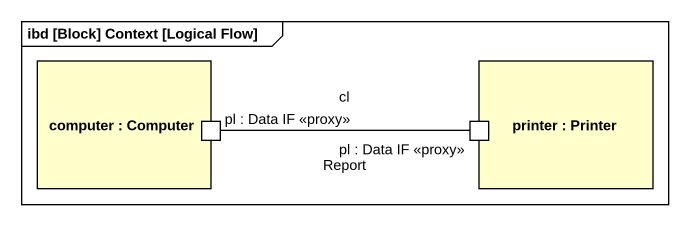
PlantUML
@startuml
mainframe ibd [Block] Context [Logical Flow]
rectangle "computer : Computer" as computer {
  port "pl : Data IF <<proxy>>" as pl_Data_IF_proxy
}
rectangle "printer : Printer" as printer {
  port "pl : Data IF <<proxy>>" as pl_Data_IF_proxy_2
}
pl_Data_IF_proxy -right- pl_Data_IF_proxy_2 : cl\nReport
@enduml
